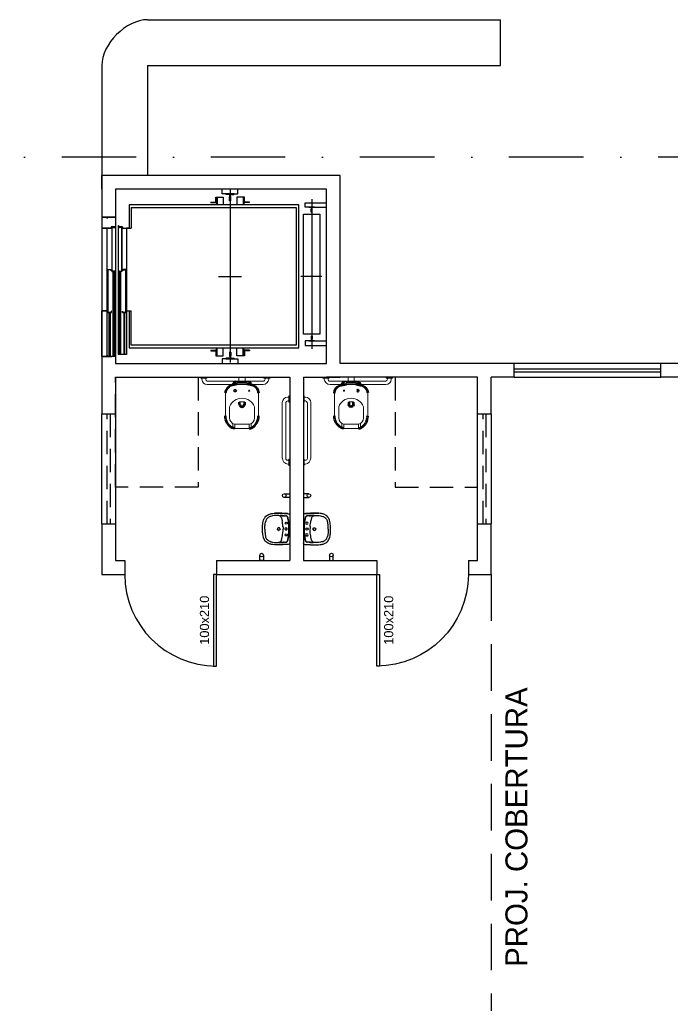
# Model space of a CAD drawing. Header units: centimetres. Extents: x 0 to 1084401, y -139216 to 99734.
# Drawn here: x 904882 to 905595, y 10867 to 11942 of the extents above; entities that cross this region are included whole.
import ezdxf
from ezdxf.enums import TextEntityAlignment as Align

# ---------------------------------------------------------------- set-up
doc = ezdxf.new("R2010")
doc.units = ezdxf.units.CM
doc.header["$LTSCALE"] = 4
for name, pattern in [('DASHDOT', [25.4, 12.7, -6.35, 0, -6.35]), ('DASHED2', [9.525, 6.35, -3.175]), ('HIDDENX2', [19.05, 12.7, -6.35]), ('LTYPE_4', [112.5, 56.25, -56.25]), ('LTYPE_6', [168.75, 112.5, -28.125, 0, -28.125])]:
    doc.linetypes.add(name, pattern=pattern)
for name, color, linetype in [('0.1', 1, 'Continuous'), ('0.2', 2, 'Continuous'), ('0.6', 6, 'Continuous'), ('02-CONT', 2, 'Continuous'), ('08', 8, 'Continuous'), ('B-CORTE', 4, 'DASHDOT'), ('C-TEXTO-02', 2, 'Continuous'), ('PDF1_PH - Metal', 253, 'Continuous'), ('PROJEÇÕES', 1, 'DASHED2')]:
    doc.layers.add(name, color=color, linetype=linetype)
doc.layers.add('PDF1_PH - Alv Construir', color=6, linetype='Continuous', lineweight=40)
doc.styles.add('2mm 1-50', font='arial.ttf', dxfattribs={"height": 0.1})
doc.styles.add('Símbolos', font='ERASLGHT.TTF')

# ---------------------------------------------------------------- blocks, each defined once
blk = doc.blocks.new('1_00e')
blk.add_lwpolyline([(-28.4, -52.3), (-25.4, -52.3), (-25.4, 47.7), (-28.4, 47.7)], close=True)
at = {"color": 1}
blk.add_arc((-28.4, -52.3), 100, 0, 90, dxfattribs=at)
blk = doc.blocks.new('Barra 3')
at = {"layer": 'PDF1_PH - Metal', "lineweight": 9}
for points in [[(19245.1, 25719.8), (19252, 25719.8), (19252, 25719), (19245.1, 25719)], [(19315, 25719.8), (19321.9, 25719.8), (19321.9, 25719), (19315, 25719)]]:
    blk.add_lwpolyline(points, close=True, dxfattribs=at)
for points in [[(19246.4, 25717.7), (19246.4, 25719)], [(19250.7, 25717.7), (19250.7, 25719)], [(19252.9, 25715.5), (19314.6, 25715.5)], [(19316.3, 25717.7), (19316.3, 25719)], [(19320.6, 25717.7), (19320.6, 25719)], [(19252.9, 25711.7), (19314.6, 25711.7)]]:
    blk.add_lwpolyline(points, dxfattribs=at)
for centre, radius, start, end in [((19253.4, 25718.8), 7.08, 188.6936, 267.1299), ((19253, 25717.8), 2.3, 183.7735, 266.2236), ((19314.4, 25717.9), 6.22, 270.0361, 357.9477), ((19314, 25717.8), 2.29, 284.5016, 358.1815)]:
    blk.add_arc(centre, radius, start, end, dxfattribs=at)
blk = doc.blocks.new('bacia sanit')
at = {"layer": 'PDF1_PH - Metal', "lineweight": 9}
for points in [[(16873.7, 24771.4), (16899, 24771.4)], [(16889.1, 24766.7), (16889.6, 24766.7), (16890, 24766.7), (16890.4, 24766.7), (16890.9, 24766.7), (16899.4, 24766.7), (16899.9, 24766.7), (16900.3, 24766.7), (16900.7, 24766.7), (16901.1, 24766.7), (16901.6, 24766.7)], [(16861.7, 24756.4), (16856.6, 24756.4)], [(16861.7, 24745.8), (16861.7, 24746.1), (16861.7, 24759.9), (16861.7, 24760.7)], [(16862.6, 24758.1), (16862.6, 24757.7), (16862.6, 24757.3), (16862.6, 24748.7), (16862.6, 24748.3), (16862.6, 24747.9)], [(16863, 24747.4), (16863, 24747.4), (16863.4, 24747.4), (16863.9, 24747.4), (16864.3, 24747.4), (16864.3, 24753), (16864.3, 24758.6), (16863.9, 24758.6), (16863.4, 24758.6), (16863, 24758.6)], [(16884.4, 24750.4), (16884, 24750.4), (16883.6, 24750.4), (16883.6, 24750.9), (16883.6, 24751.3), (16883.6, 24751.7), (16883.6, 24752.1), (16883.6, 24752.6), (16883.6, 24753), (16883.6, 24753.4), (16883.6, 24753.9), (16883.6, 24754.3), (16883.6, 24754.7), (16883.6, 24755.1), (16883.6, 24755.6), (16884, 24755.6), (16884, 24755.6)], [(16912.8, 24763.3), (16907.7, 24763.3)], [(16908.4, 24761.1), (16912.7, 24761.1), (16913.1, 24761.1)], [(16908.4, 24761.1), (16908.4, 24760.7), (16908.4, 24760.3), (16908.4, 24759.9), (16908.4, 24759.4), (16908.4, 24759), (16908.4, 24758.6), (16908.4, 24758.1), (16908.4, 24757.7), (16908.4, 24757.3), (16908.4, 24756.9), (16908.4, 24756.4)], [(16908.4, 24756.4), (16908.4, 24756), (16908.4, 24755.6), (16908.4, 24755.1), (16908.4, 24754.7), (16908.4, 24754.3), (16908.4, 24753.9), (16908.4, 24753.4), (16908.4, 24753), (16908.4, 24752.6), (16908.4, 24752.1), (16908.4, 24751.7), (16908.4, 24751.3), (16908.4, 24750.9), (16908.4, 24750)], [(16913.1, 24761.1), (16913.1, 24760.7), (16913.1, 24760.3), (16913.1, 24759.9), (16913.1, 24759.4), (16913.1, 24759), (16913.1, 24758.6), (16913.1, 24758.1), (16913.1, 24757.7), (16913.1, 24757.3), (16913.1, 24756.9), (16913.1, 24756.4), (16913.1, 24756), (16913.1, 24755.6), (16913.1, 24755.1), (16913.1, 24754.7), (16913.1, 24754.3), (16913.1, 24753.9), (16913.1, 24753.4), (16913.1, 24753), (16913.1, 24752.6), (16913.1, 24752.1), (16913.1, 24751.7), (16913.1, 24751.3), (16913.1, 24750.9), (16913.1, 24750.4), (16913.1, 24750), (16913.1, 24749.6), (16913.1, 24749.1), (16913.1, 24748.7), (16913.1, 24748.3), (16913.1, 24747.9), (16913.1, 24747.4), (16913.1, 24747), (16913.1, 24746.6), (16913.1, 24746.1), (16913.1, 24745.7), (16913.1, 24745.3), (16913.1, 24744.9)], [(16861.7, 24749.6), (16856.6, 24749.6)], [(16908.4, 24750), (16908.4, 24749.6), (16908.4, 24749.1), (16908.4, 24748.7), (16908.4, 24748.3), (16908.4, 24747.9), (16908.4, 24747.4), (16908.4, 24747), (16908.4, 24746.6), (16908.4, 24746.1), (16908.4, 24745.7), (16908.4, 24745.3), (16908.4, 24744.9)], [(16908.4, 24744.9), (16912.7, 24744.9), (16913.1, 24744.9)], [(16908.4, 24744.9), (16912.7, 24744.9), (16913.1, 24744.9)], [(16899, 24734.6), (16873.7, 24734.6)], [(16901.6, 24739.3), (16901.1, 24739.3), (16900.7, 24739.3), (16900.3, 24739.3), (16899.4, 24739.3), (16890.9, 24739.3), (16890.4, 24739.3), (16890, 24739.3), (16889.6, 24739.3), (16889.1, 24739.3)], [(16912.8, 24742.7), (16907.6, 24742.7)]]:
    blk.add_lwpolyline(points, dxfattribs=at)
at = {"layer": 'PDF1_PH - Metal', "lineweight": 211}
for points in [[(16913.1, 24761.1, 0.086524), (16912.6, 24763.9, 0.264906), (16899, 24771.4)], [(16913.1, 24744.9, -0.086524), (16912.6, 24742.1, -0.264906), (16899, 24734.6)]]:
    blk.add_lwpolyline(points, format="xyb", dxfattribs=at)
blk.add_lwpolyline([(16889.1, 24753), (16889.1, 24753), (16889.1, 24753)], dxfattribs=at)
at = {"layer": 'PDF1_PH - Metal', "lineweight": 9}
blk.add_circle((16871.4, 24760.9), 0.643, dxfattribs=at)
at = {"layer": 'PDF1_PH - Metal', "lineweight": 211}
blk.add_circle((16871.4, 24745.5), 0.643, dxfattribs=at)
for centre, radius, start, end in [((16890.8, 24757.2), 26.5, 161.0139, 177.0973), ((16874, 24762.5), 8.95, 90.3217, 157.8056), ((16864.8, 24759.9), 3.2, 88.1661, 164.6032), ((16885.4, 26015.1), 1259.5, 269.9347, 270.0653), ((16886.5, 24753), 2.59, 275.8679, 84.1321), ((16864.8, 24746), 3.06, 177.2926, 274.2593), ((16892.2, 24749.6), 28, 184.427, 198.8013), ((16885.4, 23700.8), 1049.6, 89.9217, 90.0783), ((16875.2, 24744.9), 10.5, 204.627, 261.8049)]:
    blk.add_arc(centre, radius, start, end, dxfattribs=at)
at = {"layer": 'PDF1_PH - Metal', "lineweight": 9}
for centre, radius, start, end in [((16894.4, 24753), 14.7, 110.9822, 249.0178), ((16901.6, 24759.8), 6.91, 11.172, 90.6439), ((16863, 24758.1), 0.429, 90, 180), ((16863, 24747.9), 0.429, 180, 270), ((16901.6, 24746.2), 6.91, 269.3561, 348.828)]:
    blk.add_arc(centre, radius, start, end, dxfattribs=at)
blk = doc.blocks.new('L.51_P')
at = {"layer": '08'}
for p, q in [((-250, 0), (-249, 0)), ((-249, 0), (249, 0)), ((250, 0), (249, 0)), ((-262, -36), (-262, -36)), ((-259, -9), (-259, -9)), ((-226, -95), (-224, -63)), ((-226, -95), (-225, -95)), ((-225, -95), (-224, -63)), ((-189, -140), (-140, -129)), ((-161, -28), (-161, -28)), ((0, -12), (0, -12)), ((189, -140), (140, -129)), ((161, -28), (161, -28)), ((226, -95), (224, -63)), ((225, -95), (224, -63)), ((226, -95), (225, -95)), ((259, -9), (259, -9)), ((262, -36), (262, -36)), ((-269, -260), (-269, -260)), ((-216, -329), (-216, -329)), ((216, -329), (216, -329)), ((269, -260), (269, -260))]:
    blk.add_line(p, q, dxfattribs=at)
at = {"layer": '08', "ltscale": 27.502596}
for centre in [(-100, -59), (100, -59)]:
    blk.add_circle(centre, 19, dxfattribs=at)
at = {"layer": '08'}
for centre, radius, start, end in [((10, -800), 688, 94.616, 102.655), ((0, -61), 19, 90, 270), ((0, -61), 19, 270, 90), ((-10, -800), 688, 77.345, 85.384)]:
    blk.add_arc(centre, radius, start, end, dxfattribs=at)
for centre, major_axis, ratio, start_param, end_param in [((0, -187), (-22.5, 0.5), 0.991671, 5.253548, 5.29957), ((0, -187), (-22.5, 0.9), 0.992169, 5.255337, 5.27196), ((0, -187), (22.5, 0.5), 0.991671, 0.983616, 1.029637), ((0, -187), (22.5, 0.9), 0.992169, 1.011226, 1.027848), ((-178, -187), (-49.3, 11.1), 0.999971, 0.133525, 0.210872), ((-238, -179), (-7.5, 6.62), 0.993745, 3.733046, 3.862859), ((-237, -179), (8.41, 5.42), 0.98852, 5.563301, 5.699979), ((0, -187), (-22.7, 2), 0.992499, 0.072609, 0.200275), ((0, -187), (22.7, 2), 0.992499, 6.08291, 6.210576), ((178, -187), (49.3, 11.1), 0.999971, 6.072313, 6.14966)]:
    blk.add_ellipse(centre, major_axis=major_axis, ratio=ratio, start_param=start_param, end_param=end_param, dxfattribs=at)
for points, degree, knots in [([(-259, -9), (-259, -8), (-259, -7), (-258, -5), (-258, -4), (-256, -3), (-255, -2), (-254, -1), (-253, 0), (-251, 0), (-250, 0), (-250, 0)], 3, [0, 0, 0, 0, 0.279228, 0.279228, 0.609743, 0.609743, 0.933753, 0.933753, 1.252428, 1.252428, 1.448625, 1.448625, 1.448625, 1.448625]), ([(250, 0), (251, 0), (252, 0), (254, -1), (255, -1), (256, -3), (257, -3), (258, -5), (259, -6), (259, -8), (259, -8), (259, -9)], 3, [0, 0, 0, 0, 0.317814, 0.317814, 0.630623, 0.630623, 0.946539, 0.946539, 1.267049, 1.267049, 1.448529, 1.448529, 1.448529, 1.448529]), ([(-262, -36), (-262, -36), (-262, -37), (-262, -37), (-263, -40), (-263, -43), (-263, -45), (-263, -47), (-263, -48), (-263, -50), (-264, -53), (-264, -56), (-264, -59), (-265, -70), (-265, -80), (-266, -91), (-266, -102), (-267, -112), (-267, -123), (-267, -125), (-267, -128), (-268, -131), (-268, -133), (-268, -136), (-268, -138), (-268, -152), (-269, -166), (-269, -179), (-269, -183), (-269, -188), (-269, -192), (-270, -196), (-270, -200), (-270, -204), (-270, -221), (-270, -239), (-269, -257), (-269, -258), (-269, -259), (-269, -260)], 3, [171.986581, 171.986581, 171.986581, 171.986581, 172.747492, 172.747492, 172.747492, 184.841953, 184.841953, 184.841953, 191.474069, 191.474069, 191.474069, 204.41633, 204.41633, 204.41633, 249.640497, 249.640497, 249.640497, 294.864664, 294.864664, 294.864664, 305.912278, 305.912278, 305.912278, 316.959891, 316.959891, 316.959891, 374.321134, 374.321134, 374.321134, 391.68978, 391.68978, 391.68978, 408.14059, 408.14059, 408.14059, 482.929639, 482.929639, 482.929639, 486.839965, 486.839965, 486.839965, 486.839965]), ([(-269, -260), (-270, -239), (-270, -219), (-269, -173), (-268, -148), (-267, -104), (-266, -85), (-264, -60), (-264, -54), (-263, -46), (-263, -45), (-263, -42), (-263, -40), (-263, -38), (-262, -38), (-262, -37), (-262, -37), (-262, -36), (-262, -36), (-262, -36), (-262, -36), (-262, -36)], 3, [0, 0, 0, 0, 6.207574, 6.207574, 13.657131, 13.657131, 19.458927, 19.458927, 21.24929, 21.24929, 21.72619, 21.72619, 22.164181, 22.164181, 22.393053, 22.393053, 22.550017, 22.550017, 22.706555, 22.706555, 22.800287, 22.800287, 22.800287, 22.800287]), ([(-228, -173), (-228, -172), (-228, -172), (-228, -172), (-228, -171), (-228, -170), (-228, -169), (-228, -167), (-228, -164), (-228, -163), (-228, -160), (-228, -158), (-228, -157), (-228, -154), (-228, -151), (-228, -150), (-228, -148), (-228, -146), (-228, -146), (-228, -143), (-228, -141), (-228, -139), (-228, -135), (-228, -131), (-228, -129), (-227, -125), (-227, -121), (-227, -119), (-227, -113), (-226, -108), (-226, -105), (-226, -101), (-226, -97), (-226, -97), (-226, -96), (-226, -96), (-226, -95), (-226, -95), (-226, -95)], 5, [546.249188, 546.249188, 546.249188, 546.249188, 546.249188, 546.249188, 546.773913, 546.773913, 546.773913, 554.287654, 554.287654, 554.287654, 563.875311, 563.875311, 563.875311, 572.16967, 572.16967, 572.16967, 583.42676, 583.42676, 583.42676, 585.726164, 585.726164, 585.726164, 600.370766, 600.370766, 600.370766, 613.069318, 613.069318, 613.069318, 629.14404, 629.14404, 629.14404, 652.058764, 652.058764, 652.058764, 654.921465, 654.921465, 654.921465, 656.548424, 656.548424, 656.548424, 656.548424, 656.548424, 656.548424]), ([(-225, -95), (-226, -99), (-226, -103), (-226, -107), (-226, -111), (-227, -115), (-227, -119), (-227, -123), (-228, -127), (-228, -131), (-228, -134), (-228, -136), (-228, -139), (-228, -141), (-228, -142), (-228, -144)], 3, [161.339345, 161.339345, 161.339345, 161.339345, 177.77484, 177.77484, 177.77484, 195.119077, 195.119077, 195.119077, 212.353229, 212.353229, 212.353229, 223.772837, 223.772837, 223.772837, 230.426393, 230.426393, 230.426393, 230.426393]), ([(-228, -144), (-228, -145), (-228, -145), (-228, -146), (-228, -146), (-228, -146), (-228, -146), (-228, -148), (-228, -150), (-228, -152), (-228, -153), (-228, -154), (-228, -155), (-228, -157), (-228, -158), (-228, -160), (-228, -160), (-228, -160), (-228, -160)], 3, [0, 0, 0, 0, 2.396491, 2.396491, 2.396491, 3.195399, 3.195399, 3.195399, 10.963495, 10.963495, 10.963495, 15.609873, 15.609873, 15.609873, 22.232893, 22.232893, 22.232893, 22.470867, 22.470867, 22.470867, 22.470867]), ([(-228, -173), (-228, -172), (-228, -172), (-228, -172), (-228, -170), (-228, -167), (-228, -165), (-228, -162), (-228, -160)], 5, [-26.00391, -26.00391, -26.00391, -26.00391, -26.00391, -26.00391, -25.733695, -25.733695, -25.733695, -13.019576, -13.019576, -13.019576, -13.019576, -13.019576, -13.019576]), ([(-189, -140), (-196, -141), (-203, -144), (-208, -149), (-211, -151), (-213, -153), (-216, -156), (-216, -156), (-216, -156), (-216, -156), (-221, -163), (-225, -170), (-227, -178), (-227, -179), (-227, -179), (-227, -180)], 3, [18.593861, 18.593861, 18.593861, 18.593861, 48.620819, 48.620819, 48.620819, 61.987959, 61.987959, 61.987959, 63.593601, 63.593601, 63.593601, 96.318173, 96.318173, 96.318173, 99.127558, 99.127558, 99.127558, 99.127558]), ([(-224, -63), (-224, -58), (-222, -53), (-219, -48), (-217, -45), (-214, -42), (-210, -40), (-208, -38), (-204, -37), (-201, -36)], 3, [10.913289, 10.913289, 10.913289, 10.913289, 33.960328, 33.960328, 33.960328, 50.289489, 50.289489, 50.289489, 65.056953, 65.056953, 65.056953, 65.056953]), ([(-201, -36), (-205, -37), (-210, -39), (-214, -42), (-219, -47), (-222, -55), (-223, -57), (-224, -60), (-224, -63)], 5, [7.912422, 7.912422, 7.912422, 7.912422, 7.912422, 7.912422, 31.991346, 31.991346, 31.991346, 47.45316, 47.45316, 47.45316, 47.45316, 47.45316, 47.45316]), ([(0, -12), (-60, -12), (-120, -19), (-180, -31), (-187, -33), (-194, -34), (-201, -36)], 3, [460.253252, 460.253252, 460.253252, 460.253252, 715.762091, 715.762091, 715.762091, 745.806363, 745.806363, 745.806363, 745.806363]), ([(-201, -36), (-177, -30), (-152, -25), (-128, -21), (-94, -17), (-61, -14), (-52, -14), (-43, -13), (-34, -13)], 5, [234.918202, 234.918202, 234.918202, 234.918202, 234.918202, 234.918202, 410.549748, 410.549748, 410.549748, 473.914825, 473.914825, 473.914825, 473.914825, 473.914825, 473.914825]), ([(-45, -114), (-41, -114), (-37, -114), (-32, -113), (-28, -113), (-24, -113), (-20, -113), (-13, -112), (-7, -112), (0, -112)], 3, [388.454766, 388.454766, 388.454766, 388.454766, 406.384907, 406.384907, 406.384907, 424.400948, 424.400948, 424.400948, 452.696543, 452.696543, 452.696543, 452.696543]), ([(-34, -13), (-30, -13), (-26, -13), (-22, -13), (-15, -12), (-8, -12), (-2, -12), (-1, -12), (-1, -12), (0, -12)], 3, [59.347784, 59.347784, 59.347784, 59.347784, 76.617445, 76.617445, 76.617445, 106.129652, 106.129652, 106.129652, 108.418766, 108.418766, 108.418766, 108.418766]), ([(-12, -168), (-12, -168), (-12, -168), (-12, -168), (-12, -168), (-12, -168), (-12, -168), (-15, -170), (-18, -173), (-20, -175), (-21, -179), (-22, -183), (-22, -184), (-22, -185), (-22, -186), (-22, -186), (-22, -186), (-22, -186), (-22, -186), (-22, -186), (-22, -187)], 5, [23.677366, 23.677366, 23.677366, 23.677366, 23.677366, 23.677366, 23.697783, 23.697783, 23.697783, 25.117395, 25.117395, 25.117395, 50.594375, 50.594375, 50.594375, 58.007217, 58.007217, 58.007217, 58.536706, 58.536706, 58.536706, 59.055614, 59.055614, 59.055614, 59.055614, 59.055614, 59.055614]), ([(34, -13), (30, -13), (26, -13), (22, -13), (15, -12), (8, -12), (2, -12), (1, -12), (1, -12), (0, -12)], 3, [59.347784, 59.347784, 59.347784, 59.347784, 76.617445, 76.617445, 76.617445, 106.129652, 106.129652, 106.129652, 108.418717, 108.418717, 108.418717, 108.418717]), ([(0, -12), (60, -12), (120, -19), (180, -31), (187, -33), (194, -34), (201, -36)], 3, [460.253227, 460.253227, 460.253227, 460.253227, 715.76204, 715.76204, 715.76204, 745.806363, 745.806363, 745.806363, 745.806363]), ([(45, -114), (41, -114), (37, -114), (32, -113), (28, -113), (24, -113), (20, -113), (13, -112), (7, -112), (0, -112)], 3, [388.454766, 388.454766, 388.454766, 388.454766, 406.384907, 406.384907, 406.384907, 424.400948, 424.400948, 424.400948, 452.696543, 452.696543, 452.696543, 452.696543]), ([(12, -168), (12, -168), (12, -168), (12, -168), (12, -168), (12, -168), (12, -168), (15, -170), (18, -173), (20, -175), (21, -179), (22, -183), (22, -184), (22, -185), (22, -186), (22, -186), (22, -186), (22, -186), (22, -186), (22, -186), (22, -187)], 5, [23.677366, 23.677366, 23.677366, 23.677366, 23.677366, 23.677366, 23.697783, 23.697783, 23.697783, 25.117395, 25.117395, 25.117395, 50.594375, 50.594375, 50.594375, 58.007217, 58.007217, 58.007217, 58.536706, 58.536706, 58.536706, 59.055614, 59.055614, 59.055614, 59.055614, 59.055614, 59.055614]), ([(201, -36), (177, -30), (152, -25), (128, -21), (94, -17), (61, -14), (52, -14), (43, -13), (34, -13)], 5, [234.918202, 234.918202, 234.918202, 234.918202, 234.918202, 234.918202, 410.549748, 410.549748, 410.549748, 473.914825, 473.914825, 473.914825, 473.914825, 473.914825, 473.914825]), ([(189, -140), (196, -141), (203, -144), (208, -149), (211, -151), (213, -153), (216, -156), (216, -156), (216, -156), (216, -156), (221, -163), (225, -170), (227, -178), (227, -179), (227, -179), (227, -180)], 3, [18.593861, 18.593861, 18.593861, 18.593861, 48.620819, 48.620819, 48.620819, 61.987959, 61.987959, 61.987959, 63.593601, 63.593601, 63.593601, 96.318173, 96.318173, 96.318173, 99.127558, 99.127558, 99.127558, 99.127558]), ([(224, -63), (224, -58), (222, -53), (219, -48), (217, -45), (214, -42), (210, -40), (208, -38), (204, -37), (201, -36)], 3, [10.913289, 10.913289, 10.913289, 10.913289, 33.960328, 33.960328, 33.960328, 50.289489, 50.289489, 50.289489, 65.056953, 65.056953, 65.056953, 65.056953]), ([(201, -36), (206, -37), (211, -40), (215, -44), (217, -46), (218, -47), (219, -49), (222, -53), (224, -58), (224, -63)], 3, [7.912424, 7.912424, 7.912424, 7.912424, 25.178369, 25.178369, 25.178369, 31.991348, 31.991348, 31.991348, 47.45316, 47.45316, 47.45316, 47.45316]), ([(225, -95), (226, -99), (226, -103), (226, -107), (226, -111), (227, -115), (227, -119), (227, -123), (228, -127), (228, -131), (228, -134), (228, -136), (228, -139), (228, -141), (228, -142), (228, -144)], 3, [161.339345, 161.339345, 161.339345, 161.339345, 177.77484, 177.77484, 177.77484, 195.119077, 195.119077, 195.119077, 212.353229, 212.353229, 212.353229, 223.772837, 223.772837, 223.772837, 230.426393, 230.426393, 230.426393, 230.426393]), ([(228, -173), (228, -172), (228, -172), (228, -172), (228, -171), (228, -170), (228, -169), (228, -167), (228, -164), (228, -163), (228, -160), (228, -158), (228, -157), (228, -154), (228, -151), (228, -150), (228, -148), (228, -146), (228, -146), (228, -143), (228, -141), (228, -139), (228, -135), (228, -131), (228, -129), (227, -125), (227, -121), (227, -119), (227, -113), (226, -108), (226, -105), (226, -101), (226, -97), (226, -97), (226, -96), (226, -96), (226, -95), (226, -95), (226, -95)], 5, [546.249188, 546.249188, 546.249188, 546.249188, 546.249188, 546.249188, 546.773913, 546.773913, 546.773913, 554.287654, 554.287654, 554.287654, 563.875311, 563.875311, 563.875311, 572.16967, 572.16967, 572.16967, 583.42676, 583.42676, 583.42676, 585.726164, 585.726164, 585.726164, 600.370766, 600.370766, 600.370766, 613.069318, 613.069318, 613.069318, 629.14404, 629.14404, 629.14404, 652.058764, 652.058764, 652.058764, 654.921465, 654.921465, 654.921465, 656.548424, 656.548424, 656.548424, 656.548424, 656.548424, 656.548424]), ([(228, -144), (228, -145), (228, -145), (228, -146), (228, -146), (228, -146), (228, -146), (228, -148), (228, -150), (228, -152), (228, -153), (228, -154), (228, -155), (228, -157), (228, -158), (228, -160), (228, -160), (228, -160), (228, -160)], 3, [0, 0, 0, 0, 2.396491, 2.396491, 2.396491, 3.195399, 3.195399, 3.195399, 10.963495, 10.963495, 10.963495, 15.609873, 15.609873, 15.609873, 22.232893, 22.232893, 22.232893, 22.470867, 22.470867, 22.470867, 22.470867]), ([(228, -173), (228, -172), (228, -172), (228, -172), (228, -170), (228, -167), (228, -165), (228, -162), (228, -160)], 5, [-26.00391, -26.00391, -26.00391, -26.00391, -26.00391, -26.00391, -25.733695, -25.733695, -25.733695, -13.019576, -13.019576, -13.019576, -13.019576, -13.019576, -13.019576]), ([(262, -36), (262, -36), (262, -37), (262, -37), (263, -40), (263, -43), (263, -45), (263, -47), (263, -48), (263, -50), (264, -53), (264, -56), (264, -59), (265, -70), (265, -80), (266, -91), (266, -102), (267, -112), (267, -123), (267, -125), (267, -128), (268, -131), (268, -133), (268, -136), (268, -138), (268, -152), (269, -166), (269, -179), (269, -183), (269, -188), (269, -192), (270, -196), (270, -200), (270, -204), (270, -221), (270, -239), (269, -257), (269, -258), (269, -259), (269, -260)], 3, [171.986581, 171.986581, 171.986581, 171.986581, 172.747492, 172.747492, 172.747492, 184.841953, 184.841953, 184.841953, 191.474069, 191.474069, 191.474069, 204.41633, 204.41633, 204.41633, 249.640497, 249.640497, 249.640497, 294.864664, 294.864664, 294.864664, 305.912278, 305.912278, 305.912278, 316.959891, 316.959891, 316.959891, 374.321134, 374.321134, 374.321134, 391.68978, 391.68978, 391.68978, 408.14059, 408.14059, 408.14059, 482.929639, 482.929639, 482.929639, 486.839965, 486.839965, 486.839965, 486.839965]), ([(262, -36), (262, -36), (262, -36), (262, -36), (262, -36), (262, -37), (262, -37), (262, -37), (262, -37), (262, -38), (263, -39), (263, -40), (263, -40), (263, -42), (263, -43), (263, -47), (263, -49), (264, -58), (265, -65), (266, -86), (266, -101), (268, -141), (269, -168), (270, -216), (270, -238), (269, -260)], 3, [0.212871, 0.212871, 0.212871, 0.212871, 0.307715, 0.307715, 0.417994, 0.417994, 0.518366, 0.518366, 0.682318, 0.682318, 0.844684, 0.844684, 1.063629, 1.063629, 1.413977, 1.413977, 2.124866, 2.124866, 4.109013, 4.109013, 8.503951, 8.503951, 16.390189, 16.390189, 23.015496, 23.015496, 23.015496, 23.015496]), ([(-62, -461), (-92, -458), (-123, -454), (-171, -438), (-189, -430), (-214, -410), (-222, -401), (-236, -382), (-242, -373), (-251, -352), (-255, -341), (-260, -323), (-261, -316), (-263, -309)], 3, [0, 0, 0, 0, 9.188374, 9.188374, 15.03441, 15.03441, 18.713973, 18.713973, 21.993411, 21.993411, 25.540766, 25.540766, 27.624534, 27.624534, 27.624534, 27.624534]), ([(-228, -181), (-228, -181), (-228, -180), (-228, -180), (-228, -178), (-228, -177), (-228, -176), (-228, -175), (-228, -175), (-228, -174), (-228, -174), (-228, -173), (-228, -173), (-228, -173), (-228, -173), (-228, -173), (-228, -173), (-228, -173)], 5, [532.079054, 532.079054, 532.079054, 532.079054, 532.079054, 532.079054, 536.567488, 536.567488, 536.567488, 541.060364, 541.060364, 541.060364, 543.310398, 543.310398, 543.310398, 544.435445, 544.435445, 544.435445, 544.830456, 544.830456, 544.830456, 544.830456, 544.830456, 544.830456]), ([(-227, -179), (-227, -179), (-227, -179), (-227, -179), (-227, -179), (-227, -179), (-228, -179), (-228, -179), (-228, -179), (-228, -179), (-228, -179), (-228, -179), (-228, -179), (-228, -179), (-228, -179), (-228, -179), (-228, -179), (-228, -179), (-228, -179), (-228, -179), (-228, -179), (-228, -179), (-228, -179), (-228, -179), (-228, -179), (-228, -179), (-228, -179), (-228, -179), (-228, -179), (-228, -179), (-228, -179), (-228, -179), (-228, -179), (-228, -179), (-228, -179), (-228, -179), (-228, -179), (-228, -179), (-228, -179), (-228, -179), (-228, -179), (-228, -179), (-228, -179), (-228, -179), (-228, -179), (-228, -179)], 3, [86.606266, 86.606266, 86.606266, 86.606266, 87.728641, 87.728641, 87.728641, 90.455187, 90.455187, 90.455187, 92.379628, 92.379628, 92.379628, 93.341849, 93.341849, 93.341849, 93.82296, 93.82296, 93.82296, 94.063516, 94.063516, 94.063516, 94.304072, 94.304072, 94.304072, 94.448856, 94.448856, 94.448856, 94.726754, 94.726754, 94.726754, 94.86595, 94.86595, 94.86595, 95.005146, 95.005146, 95.005146, 95.521507, 95.521507, 95.521507, 95.779688, 95.779688, 95.779688, 95.976047, 95.976047, 95.976047, 96.037867, 96.037867, 96.037867, 96.037867]), ([(-228, -179), (-228, -179), (-228, -179), (-228, -180), (-228, -180), (-228, -180), (-228, -180), (-228, -180), (-228, -180), (-228, -181), (-228, -181), (-228, -181), (-228, -181), (-228, -181), (-228, -181), (-228, -181)], 3, [95.867328, 95.867328, 95.867328, 95.867328, 97.58866, 97.58866, 97.58866, 102.978619, 102.978619, 102.978619, 105.844941, 105.844941, 105.844941, 108.501415, 108.501415, 108.501415, 109.427734, 109.427734, 109.427734, 109.427734]), ([(-228, -182), (-228, -182), (-228, -182), (-228, -182), (-228, -182), (-228, -182), (-228, -181)], 3, [11.170476, 11.170476, 11.170476, 11.170476, 15.411887, 15.411887, 15.411887, 21.204547, 21.204547, 21.204547, 21.204547]), ([(-227, -181), (-228, -181), (-228, -181), (-228, -181), (-228, -181), (-228, -181), (-228, -181), (-228, -181), (-228, -181), (-228, -181), (-228, -181), (-228, -181), (-228, -181), (-228, -181), (-228, -181), (-228, -181), (-228, -181), (-228, -181), (-228, -181), (-228, -181), (-228, -181), (-228, -181), (-228, -181), (-228, -181), (-228, -181), (-228, -181), (-228, -181), (-228, -181)], 3, [86.606266, 86.606266, 86.606266, 86.606266, 91.112306, 91.112306, 91.112306, 94.304072, 94.304072, 94.304072, 94.448856, 94.448856, 94.448856, 94.726754, 94.726754, 94.726754, 95.005146, 95.005146, 95.005146, 95.521507, 95.521507, 95.521507, 95.779688, 95.779688, 95.779688, 95.976047, 95.976047, 95.976047, 96.03782, 96.03782, 96.03782, 96.03782]), ([(-228, -181), (-228, -181), (-228, -181), (-228, -181), (-228, -181), (-228, -181), (-228, -181), (-228, -181), (-228, -181), (-228, -181), (-228, -181), (-228, -181), (-228, -181), (-228, -181), (-228, -181), (-228, -181), (-228, -181), (-228, -181), (-228, -181), (-228, -181), (-228, -182), (-228, -182), (-228, -182), (-228, -182), (-228, -182)], 3, [0.000033, 0.000033, 0.000033, 0.000033, 1.898401, 1.898401, 1.898401, 2.370761, 2.370761, 2.370761, 3.823236, 3.823236, 3.823236, 5.758149, 5.758149, 5.758149, 9.592202, 9.592202, 9.592202, 9.856292, 9.856292, 9.856292, 15.276244, 15.276244, 15.276244, 18.99372, 18.99372, 18.99372, 18.99372]), ([(-227, -179), (-227, -180), (-227, -180), (-227, -180), (-227, -180), (-227, -180), (-227, -180), (-227, -180), (-227, -180), (-227, -180), (-227, -180), (-227, -180), (-227, -180), (-227, -180), (-227, -180), (-227, -180), (-227, -180), (-227, -180), (-227, -180), (-227, -180), (-227, -180), (-227, -180), (-227, -180), (-227, -180), (-227, -180)], 3, [0, 0, 0, 0, 0.1444645, 0.1444645, 0.1444645, 0.1538416, 0.1538416, 0.1538416, 0.2328101, 0.2328101, 0.2328101, 0.2720552, 0.2720552, 0.2720552, 0.294529, 0.294529, 0.294529, 0.3195248, 0.3195248, 0.3195248, 0.3450333, 0.3450333, 0.3450333, 0.3642456, 0.3642456, 0.3642456, 0.3642456]), ([(-227, -181), (-227, -181), (-227, -181), (-227, -181), (-227, -181), (-227, -181), (-227, -181), (-227, -181), (-227, -180), (-227, -180), (-227, -180), (-227, -180), (-227, -180), (-227, -180), (-227, -180), (-227, -180), (-227, -180), (-227, -180), (-227, -180)], 3, [0, 0, 0, 0, 3.948132, 3.948132, 3.948132, 6.907098, 6.907098, 6.907098, 9.485674, 9.485674, 9.485674, 10.686492, 10.686492, 10.686492, 11.887309, 11.887309, 11.887309, 12.708565, 12.708565, 12.708565, 12.708565]), ([(-216, -329), (-215, -331), (-215, -332), (-214, -334), (-213, -338), (-211, -343), (-209, -347), (-206, -353), (-202, -359), (-198, -365), (-195, -370), (-191, -375), (-186, -379), (-180, -385), (-173, -390), (-165, -395), (-159, -398), (-153, -401), (-146, -404), (-141, -406), (-136, -407), (-130, -409)], 3, [544.291877, 544.291877, 544.291877, 544.291877, 550.872534, 550.872534, 550.872534, 571.780058, 571.780058, 571.780058, 601.038921, 601.038921, 601.038921, 628.392297, 628.392297, 628.392297, 666.157842, 666.157842, 666.157842, 694.913085, 694.913085, 694.913085, 718.447591, 718.447591, 718.447591, 718.447591]), ([(-22, -189), (-22, -190), (-22, -190), (-22, -190), (-22, -194), (-20, -199), (-17, -202), (-16, -203), (-15, -203), (-15, -204), (-13, -206), (-10, -207), (-8, -208), (-5, -209), (-3, -209), (0, -209)], 3, [27.245857, 27.245857, 27.245857, 27.245857, 27.597992, 27.597992, 27.597992, 49.768775, 49.768775, 49.768775, 54.290067, 54.290067, 54.290067, 66.913295, 66.913295, 66.913295, 79.527914, 79.527914, 79.527914, 79.527914]), ([(22, -189), (22, -190), (22, -190), (22, -190), (22, -194), (20, -199), (17, -202), (16, -203), (15, -203), (15, -204), (13, -206), (10, -207), (8, -208), (5, -209), (3, -209), (0, -209)], 3, [27.245857, 27.245857, 27.245857, 27.245857, 27.597992, 27.597992, 27.597992, 49.768775, 49.768775, 49.768775, 54.290067, 54.290067, 54.290067, 66.913295, 66.913295, 66.913295, 79.528565, 79.528565, 79.528565, 79.528565]), ([(263, -309), (259, -326), (255, -343), (242, -373), (234, -386), (217, -407), (208, -415), (190, -428), (180, -433), (159, -442), (148, -446), (123, -453), (109, -455), (84, -459), (73, -460), (62, -461)], 3, [0, 0, 0, 0, 5.216879, 5.216879, 9.702198, 9.702198, 13.238129, 13.238129, 16.51865, 16.51865, 20.081508, 20.081508, 24.355161, 24.355161, 27.647025, 27.647025, 27.647025, 27.647025]), ([(216, -329), (215, -331), (215, -332), (214, -334), (213, -338), (211, -343), (209, -347), (206, -353), (202, -359), (198, -365), (195, -370), (191, -375), (186, -379), (180, -385), (173, -390), (165, -395), (159, -398), (153, -401), (146, -404), (141, -406), (136, -407), (130, -409)], 3, [544.291877, 544.291877, 544.291877, 544.291877, 550.872534, 550.872534, 550.872534, 571.780058, 571.780058, 571.780058, 601.038921, 601.038921, 601.038921, 628.392297, 628.392297, 628.392297, 666.157842, 666.157842, 666.157842, 694.913085, 694.913085, 694.913085, 718.447591, 718.447591, 718.447591, 718.447591]), ([(225, -291), (227, -274), (229, -256), (229, -223), (229, -207), (229, -191)], 3, [0.000002, 0.000002, 0.000002, 0.000002, 5.212146, 5.212146, 10.015536, 10.015536, 10.015536, 10.015536]), ([(227, -181), (227, -181), (227, -181), (227, -181), (227, -181), (227, -181), (227, -181), (227, -181), (227, -180), (227, -180), (227, -180), (227, -180), (227, -180), (227, -180), (227, -180), (227, -180), (227, -180), (227, -180), (227, -180)], 3, [0, 0, 0, 0, 3.948132, 3.948132, 3.948132, 6.907098, 6.907098, 6.907098, 9.485674, 9.485674, 9.485674, 10.686492, 10.686492, 10.686492, 11.887309, 11.887309, 11.887309, 12.708565, 12.708565, 12.708565, 12.708565]), ([(227, -181), (228, -181), (228, -181), (228, -181), (228, -181), (228, -181), (228, -181), (228, -181), (228, -181), (228, -181), (228, -181), (228, -181), (228, -181), (228, -181), (228, -181), (228, -181), (228, -181), (228, -181), (228, -181), (228, -181), (228, -181), (228, -181), (228, -181), (228, -181), (228, -181), (228, -181), (228, -181), (228, -181)], 3, [86.606266, 86.606266, 86.606266, 86.606266, 91.112306, 91.112306, 91.112306, 94.304072, 94.304072, 94.304072, 94.448856, 94.448856, 94.448856, 94.726754, 94.726754, 94.726754, 95.005146, 95.005146, 95.005146, 95.521507, 95.521507, 95.521507, 95.779688, 95.779688, 95.779688, 95.976047, 95.976047, 95.976047, 96.03782, 96.03782, 96.03782, 96.03782]), ([(228, -181), (228, -181), (228, -180), (228, -180), (228, -178), (228, -177), (228, -176), (228, -175), (228, -175), (228, -174), (228, -174), (228, -173), (228, -173), (228, -173), (228, -173), (228, -173), (228, -173), (228, -173)], 5, [532.079054, 532.079054, 532.079054, 532.079054, 532.079054, 532.079054, 536.567488, 536.567488, 536.567488, 541.060364, 541.060364, 541.060364, 543.310398, 543.310398, 543.310398, 544.435445, 544.435445, 544.435445, 544.830456, 544.830456, 544.830456, 544.830456, 544.830456, 544.830456]), ([(228, -182), (228, -182), (228, -182), (228, -182), (228, -182), (228, -182), (228, -181)], 3, [11.170476, 11.170476, 11.170476, 11.170476, 15.411887, 15.411887, 15.411887, 21.204547, 21.204547, 21.204547, 21.204547]), ([(228, -181), (228, -181), (228, -181), (228, -181), (228, -181), (228, -181), (228, -181), (228, -181), (228, -181), (228, -181), (228, -181), (228, -181), (228, -181), (228, -181), (228, -181), (228, -181), (228, -181), (228, -181), (228, -181), (228, -181), (228, -182), (228, -182), (228, -182), (228, -182), (228, -182)], 3, [0.000033, 0.000033, 0.000033, 0.000033, 1.898401, 1.898401, 1.898401, 2.370761, 2.370761, 2.370761, 3.823236, 3.823236, 3.823236, 5.758149, 5.758149, 5.758149, 9.592202, 9.592202, 9.592202, 9.856292, 9.856292, 9.856292, 15.276244, 15.276244, 15.276244, 18.99372, 18.99372, 18.99372, 18.99372]), ([(-63, -420), (-71, -420), (-79, -419), (-87, -418), (-95, -416), (-103, -415), (-110, -414), (-117, -412), (-124, -411), (-130, -409)], 3, [54.852513, 54.852513, 54.852513, 54.852513, 88.476523, 88.476523, 88.476523, 122.168155, 122.168155, 122.168155, 151.102791, 151.102791, 151.102791, 151.102791]), ([(-50, -422), (-53, -421), (-55, -421), (-58, -421), (-61, -421), (-63, -420), (-63, -420), (-63, -420), (-63, -420)], 5, [11.184117, 11.184117, 11.184117, 11.184117, 11.184117, 11.184117, 30.072391, 30.072391, 30.072391, 30.457117, 30.457117, 30.457117, 30.457117, 30.457117, 30.457117]), ([(0, -424), (-15, -424), (-31, -423), (-46, -422), (-47, -422), (-49, -422), (-50, -422)], 3, [0, 0, 0, 0, 65.317681, 65.317681, 65.317681, 70.958525, 70.958525, 70.958525, 70.958525]), ([(0, -424), (15, -424), (31, -423), (46, -422), (47, -422), (49, -422), (50, -422)], 3, [0, 0, 0, 0, 65.317681, 65.317681, 65.317681, 70.958525, 70.958525, 70.958525, 70.958525]), ([(50, -422), (53, -421), (55, -421), (58, -421), (61, -421), (63, -420), (63, -420), (63, -420), (63, -420)], 5, [11.184117, 11.184117, 11.184117, 11.184117, 11.184117, 11.184117, 30.072391, 30.072391, 30.072391, 30.457117, 30.457117, 30.457117, 30.457117, 30.457117, 30.457117]), ([(63, -420), (71, -420), (79, -419), (87, -418), (95, -416), (103, -415), (110, -414), (117, -412), (124, -411), (130, -409)], 3, [54.852513, 54.852513, 54.852513, 54.852513, 88.476523, 88.476523, 88.476523, 122.168155, 122.168155, 122.168155, 151.102791, 151.102791, 151.102791, 151.102791])]:
    blk.add_open_spline(points, degree=degree, knots=knots, dxfattribs=at)
for points, degree in [([(-262, -36), (-262, -28), (-261, -20), (-260, -11)], 3), ([(-260, -11), (-260, -10), (-259, -10), (-259, -9)], 3), ([(-224, -63), (-224, -63), (-224, -63), (-224, -63), (-224, -63), (-224, -63)], 5), ([(-201, -36), (-201, -36), (-201, -36), (-201, -36)], 3), ([(0, -164), (-4, -164), (-8, -165), (-11, -167)], 3), ([(0, -164), (4, -164), (8, -165), (11, -167)], 3), ([(201, -36), (201, -36), (201, -36), (201, -36)], 3), ([(224, -63), (224, -63), (224, -63), (224, -63), (224, -63), (224, -63)], 5), ([(259, -9), (259, -10), (260, -10), (260, -11)], 3), ([(260, -11), (261, -20), (262, -28), (262, -36)], 3), ([(-263, -309), (-266, -293), (-268, -276), (-269, -260)], 3), ([(-229, -191), (-229, -224), (-230, -258), (-225, -291)], 3), ([(-229, -186), (-229, -187), (-229, -188), (-229, -189), (-229, -190), (-229, -191)], 5), ([(-225, -291), (-223, -304), (-220, -317), (-216, -329)], 3), ([(216, -329), (220, -317), (223, -304), (225, -291)], 3), ([(229, -186), (229, -187), (229, -188), (229, -189), (229, -190), (229, -191)], 5), ([(269, -260), (268, -276), (266, -293), (263, -309)], 3), ([(0, -464), (-21, -464), (-41, -463), (-62, -461)], 3), ([(62, -461), (41, -463), (21, -464), (0, -464)], 3)]:
    blk.add_open_spline(points, degree=degree, dxfattribs=at)

msp = doc.modelspace()

# ---------------------------------------------------------------- linework, layer by layer
at = {"layer": '0.1'}
msp.add_line((904972.002, 11726.056), (904972.002, 11574.056), dxfattribs=at)
at = {"layer": '0.1', "linetype": 'DASHED2'}
for p, q in [((904978.002, 11391.556), (904978.002, 11511.556)), ((904981.002, 11511.556), (904981.002, 11391.556)), ((905388.002, 11391.556), (905388.002, 11511.556)), ((905391.002, 11511.556), (905391.002, 11391.556))]:
    msp.add_line(p, q, dxfattribs=at)
at = {"layer": '0.1', "linetype": 'HIDDENX2'}
msp.add_line((905397.002, 11336.556), (905397.002, 10807.013), dxfattribs=at)
at = {"layer": '0.2'}
for p, q in [((905407.002, 11891.556), (905407.002, 11941.556)), ((904972.002, 11891.556), (904972.002, 11771.556)), ((905022.002, 11891.556), (905022.002, 11771.556)), ((905582.002, 11566.556), (905422.002, 11566.556)), ((905582.002, 11560.556), (905422.002, 11560.556)), ((905422.002, 11557.556), (905582.002, 11557.556)), ((905422.002, 11551.556), (905582.002, 11551.556))]:
    msp.add_line(p, q, dxfattribs=at)
for points in [[(905022.002, 11941.556), (905407.002, 11941.556)], [(905022.002, 11891.556), (905407.002, 11891.556)]]:
    msp.add_lwpolyline(points, dxfattribs=at)
msp.add_open_spline([(905022.002, 11941.556), (904998.432, 11941.556), (904972.002, 11915.127), (904972.002, 11891.556)], degree=3, dxfattribs=at)
at = {"layer": '0.6'}
for p, q in [((904987.002, 11726.056), (904972.002, 11726.056)), ((904987.002, 11574.056), (904972.002, 11574.056)), ((905422.002, 11551.556), (905422.002, 11566.556)), ((905582.002, 11551.556), (905582.002, 11566.556)), ((904972.002, 11511.556), (904987.002, 11511.556)), ((904972.002, 11391.556), (904972.002, 11511.556)), ((904987.002, 11511.556), (904987.002, 11391.556)), ((905382.002, 11511.556), (905397.002, 11511.556)), ((905382.002, 11391.556), (905382.002, 11511.556)), ((905397.002, 11511.556), (905397.002, 11391.556)), ((904972.002, 11391.556), (904987.002, 11391.556)), ((905382.002, 11391.556), (905397.002, 11391.556)), ((904997.002, 11351.556), (904997.002, 11336.556)), ((905097.002, 11351.556), (905097.002, 11336.556)), ((905272.002, 11351.556), (905272.002, 11336.556)), ((905372.002, 11351.556), (905372.002, 11336.556))]:
    msp.add_line(p, q, dxfattribs=at)
for points in [[(904972.002, 11771.556), (904972.002, 11726.056)], [(905232.002, 11566.556), (905232.002, 11771.556), (904972.002, 11771.556)], [(904972.002, 11756.556), (904972.002, 11771.556)], [(904987.002, 11574.056), (904987.002, 11566.556), (905217.002, 11566.556), (905217.002, 11756.556), (904987.002, 11756.556), (904987.002, 11726.056)], [(904972.002, 11574.056), (904972.002, 11551.556)], [(904972.002, 11566.556), (904972.002, 11511.556)], [(905422.002, 11566.556), (905232.002, 11566.556)], [(905607.002, 11566.556), (905582.002, 11566.556)], [(904987.002, 11551.556), (905177.002, 11551.556)], [(904987.002, 11551.556), (904987.002, 11511.556)], [(905177.002, 11551.556), (905177.002, 11351.556)], [(905192.002, 11551.556), (905232.002, 11551.556)], [(905192.002, 11551.556), (905192.002, 11351.556), (905272.002, 11351.556)], [(905382.002, 11551.556), (905217.002, 11551.556)], [(905382.002, 11511.556), (905382.002, 11551.556)], [(905422.002, 11551.556), (905397.002, 11551.556)], [(905397.002, 11511.556), (905397.002, 11551.556)], [(905607.002, 11551.556), (905582.002, 11551.556)], [(904972.002, 11391.556), (904972.002, 11336.556), (904997.002, 11336.556)], [(904987.002, 11391.556), (904987.002, 11351.556), (904997.002, 11351.556)], [(905372.002, 11351.556), (905382.002, 11351.556), (905382.002, 11391.556)], [(905372.002, 11336.556), (905397.002, 11336.556), (905397.002, 11391.556)], [(905097.002, 11351.556), (905177.002, 11351.556)], [(905097.002, 11336.556), (905192.002, 11336.556)], [(905177.002, 11336.556), (905272.002, 11336.556)]]:
    msp.add_lwpolyline(points, dxfattribs=at)
at = {"layer": '08', "color": 253}
for p, q in [((905103.502, 11751.556), (905103.502, 11756.556)), ((905107.502, 11751.556), (905103.502, 11751.556)), ((905107.502, 11751.556), (905107.502, 11751.106)), ((905112.002, 11751.556), (905107.502, 11751.556)), ((905107.852, 11750.739), (905107.502, 11751.106)), ((905111.202, 11750.574), (905107.852, 11750.739)), ((905111.202, 11750.574), (905111.552, 11750.206)), ((905111.552, 11748.606), (905111.552, 11750.206)), ((905116.502, 11751.556), (905112.002, 11751.556)), ((905112.452, 11750.206), (905112.802, 11750.574)), ((905112.452, 11748.606), (905112.452, 11750.206)), ((905112.802, 11750.574), (905116.152, 11750.739)), ((905116.152, 11750.739), (905116.502, 11751.106)), ((905116.502, 11751.556), (905116.502, 11751.106)), ((905116.502, 11751.556), (905120.502, 11751.556)), ((905120.502, 11751.556), (905120.502, 11756.556)), ((905002.002, 11739.556), (905002.002, 11714.256)), ((905187.002, 11739.556), (905002.002, 11739.556)), ((905091.002, 11742.656), (905096.402, 11742.656)), ((905091.002, 11742.056), (905091.002, 11742.656)), ((905091.002, 11742.056), (905097.002, 11742.056)), ((905096.402, 11748.056), (905104.502, 11748.056)), ((905096.402, 11742.656), (905096.402, 11748.056)), ((905097.002, 11742.056), (905097.002, 11748.056)), ((905097.002, 11742.056), (905097.002, 11739.556)), ((905104.502, 11748.056), (905104.502, 11742.056)), ((905104.502, 11742.056), (905104.502, 11739.556)), ((905111.552, 11748.606), (905111.202, 11748.256)), ((905111.202, 11744.056), (905111.202, 11748.256)), ((905112.002, 11744.056), (905111.202, 11744.056)), ((905112.002, 11744.056), (905112.802, 11744.056)), ((905112.452, 11748.606), (905112.802, 11748.256)), ((905112.802, 11744.056), (905112.802, 11748.256)), ((905119.502, 11748.056), (905119.502, 11742.056)), ((905127.602, 11748.056), (905119.502, 11748.056)), ((905119.502, 11742.056), (905119.502, 11739.556)), ((905127.002, 11742.056), (905127.002, 11748.056)), ((905133.002, 11742.056), (905127.002, 11742.056)), ((905127.002, 11742.056), (905127.002, 11739.556)), ((905127.602, 11742.656), (905127.602, 11748.056)), ((905133.002, 11742.656), (905127.602, 11742.656)), ((905133.002, 11742.056), (905133.002, 11742.656)), ((905187.002, 11583.556), (905187.002, 11739.556)), ((905193.752, 11741.956), (905217.002, 11741.956)), ((905193.752, 11736.956), (905193.752, 11741.956)), ((905004.002, 11736.556), (905184.002, 11736.556)), ((905004.002, 11736.556), (905004.002, 11714.056)), ((905184.002, 11736.556), (905184.002, 11586.556)), ((905192.002, 11598.556), (905192.002, 11729.556)), ((905192.002, 11729.556), (905210.002, 11729.556)), ((905197.752, 11736.956), (905193.752, 11736.956)), ((905198.152, 11736.556), (905197.752, 11736.956)), ((905204.252, 11736.956), (905197.752, 11736.956)), ((905200.802, 11736.556), (905198.152, 11736.556)), ((905200.602, 11735.056), (905200.802, 11735.256)), ((905200.602, 11731.556), (905200.602, 11735.056)), ((905201.402, 11731.556), (905200.602, 11731.556)), ((905200.802, 11735.256), (905200.802, 11736.556)), ((905203.852, 11736.556), (905201.202, 11736.556)), ((905201.202, 11735.256), (905201.202, 11736.556)), ((905201.202, 11735.256), (905201.402, 11735.056)), ((905201.402, 11731.556), (905201.402, 11735.056)), ((905203.852, 11736.556), (905204.252, 11736.956)), ((905204.252, 11736.956), (905217.002, 11736.956)), ((905210.002, 11729.556), (905210.002, 11598.556)), ((904972.002, 11726.056), (904983.002, 11726.056)), ((904972.002, 11726.056), (904987.002, 11726.056)), ((904977.802, 11725.856), (904972.202, 11725.856)), ((904977.802, 11724.556), (904977.802, 11725.856)), ((904978.002, 11724.556), (904977.802, 11724.556)), ((904978.002, 11726.056), (904987.002, 11726.056)), ((904978.002, 11726.056), (904978.002, 11724.556)), ((904987.002, 11726.056), (904987.002, 11717.056)), ((904972.002, 11714.056), (904982.502, 11714.056)), ((904982.302, 11714.256), (904972.202, 11714.256)), ((904978.002, 11574.056), (904978.002, 11714.056)), ((904982.302, 11715.756), (904982.302, 11714.256)), ((904986.802, 11715.756), (904982.302, 11715.756)), ((904982.502, 11715.556), (904987.002, 11715.556)), ((904982.502, 11714.056), (904982.502, 11715.556)), ((904983.002, 11715.256), (904983.002, 11667.056)), ((904987.002, 11715.256), (904983.002, 11715.256)), ((904983.202, 11715.056), (904986.802, 11715.056)), ((904983.202, 11667.256), (904983.202, 11715.056)), ((904986.802, 11717.056), (904986.802, 11715.756)), ((904987.002, 11717.056), (904986.802, 11717.056)), ((904986.802, 11715.056), (904986.802, 11713.756)), ((904986.802, 11713.756), (904987.002, 11713.756)), ((904987.002, 11717.056), (904987.002, 11574.056)), ((904990.002, 11717.056), (904990.202, 11717.056)), ((904990.002, 11717.056), (904990.002, 11576.556)), ((904994.502, 11715.556), (904990.002, 11715.556)), ((904990.002, 11715.256), (904994.002, 11715.256)), ((904990.202, 11713.756), (904990.002, 11713.756)), ((904990.202, 11717.056), (904990.202, 11715.756)), ((904990.202, 11715.756), (904994.702, 11715.756)), ((904990.202, 11715.056), (904990.202, 11713.756)), ((904993.802, 11715.056), (904990.202, 11715.056)), ((904993.802, 11667.256), (904993.802, 11715.056)), ((904994.002, 11715.256), (904994.002, 11667.056)), ((904994.502, 11714.056), (904994.502, 11715.556)), ((904994.502, 11714.056), (904999.002, 11714.056)), ((904994.702, 11715.756), (904994.702, 11714.256)), ((904994.702, 11714.256), (904999.002, 11714.256)), ((905002.002, 11714.256), (904999.002, 11714.256)), ((904999.002, 11714.056), (904999.002, 11576.556)), ((904999.002, 11714.056), (905004.002, 11714.056)), ((904978.502, 11669.056), (904978.502, 11622.056)), ((904978.502, 11669.056), (904982.502, 11669.056)), ((904978.702, 11622.256), (904978.702, 11668.856)), ((904982.302, 11668.856), (904978.702, 11668.856)), ((904982.302, 11667.556), (904982.302, 11668.856)), ((904982.502, 11667.556), (904982.302, 11667.556)), ((904982.502, 11669.056), (904982.502, 11667.556)), ((904983.002, 11667.056), (904987.002, 11667.056)), ((904986.802, 11667.256), (904983.202, 11667.256)), ((904984.502, 11574.056), (904984.502, 11667.056)), ((904985.502, 11667.056), (904985.502, 11574.056)), ((904986.802, 11668.556), (904986.802, 11667.256)), ((904987.002, 11668.556), (904986.802, 11668.556)), ((904990.002, 11668.556), (904990.202, 11668.556)), ((904994.002, 11667.056), (904990.002, 11667.056)), ((904990.202, 11668.556), (904990.202, 11667.256)), ((904990.202, 11667.256), (904993.802, 11667.256)), ((904991.502, 11576.556), (904991.502, 11667.056)), ((904992.502, 11667.056), (904992.502, 11576.556)), ((904994.502, 11669.056), (904994.502, 11667.556)), ((904998.502, 11669.056), (904994.502, 11669.056)), ((904994.502, 11667.556), (904994.702, 11667.556)), ((904994.702, 11668.856), (904998.302, 11668.856)), ((904994.702, 11667.556), (904994.702, 11668.856)), ((904998.302, 11622.256), (904998.302, 11668.856)), ((904998.502, 11669.056), (904998.502, 11622.056)), ((904972.002, 11624.056), (904972.002, 11574.056)), ((904978.002, 11624.056), (904972.002, 11624.056)), ((904972.202, 11623.856), (904977.802, 11623.856)), ((904972.202, 11574.256), (904972.202, 11623.856)), ((904977.802, 11623.856), (904977.802, 11622.556)), ((904977.802, 11622.556), (904978.002, 11622.556)), ((904978.502, 11622.056), (904982.502, 11622.056)), ((904982.302, 11622.256), (904978.702, 11622.256)), ((904980.002, 11574.056), (904980.002, 11622.056)), ((904981.002, 11622.056), (904981.002, 11574.056)), ((904982.302, 11623.556), (904982.302, 11622.256)), ((904982.502, 11623.556), (904982.302, 11623.556)), ((904982.502, 11622.056), (904982.502, 11623.556)), ((904994.502, 11623.556), (904994.702, 11623.556)), ((904994.502, 11622.056), (904994.502, 11623.556)), ((904998.502, 11622.056), (904994.502, 11622.056)), ((904994.702, 11623.556), (904994.702, 11622.256)), ((904994.702, 11622.256), (904998.302, 11622.256)), ((904996.002, 11622.056), (904996.002, 11576.556)), ((904997.002, 11576.556), (904997.002, 11622.056)), ((904999.002, 11624.056), (905004.002, 11624.056)), ((904999.002, 11622.556), (904999.202, 11622.556)), ((904999.202, 11623.856), (905002.002, 11623.856)), ((904999.202, 11622.556), (904999.202, 11623.856)), ((905002.002, 11623.856), (905002.002, 11583.556)), ((905004.002, 11586.556), (905004.002, 11624.056)), ((905184.002, 11615.622), (905184.002, 11615.622)), ((905210.002, 11598.556), (905192.002, 11598.556)), ((905193.752, 11591.156), (905193.752, 11586.156)), ((905197.752, 11591.156), (905193.752, 11591.156)), ((905198.152, 11591.556), (905197.752, 11591.156)), ((905197.752, 11591.156), (905204.252, 11591.156)), ((905198.152, 11591.556), (905200.802, 11591.556)), ((905200.602, 11596.556), (905200.602, 11593.056)), ((905200.602, 11596.556), (905201.402, 11596.556)), ((905200.802, 11592.856), (905200.602, 11593.056)), ((905200.802, 11592.856), (905200.802, 11591.556)), ((905201.402, 11593.056), (905201.202, 11592.856)), ((905201.202, 11592.856), (905201.202, 11591.556)), ((905201.202, 11591.556), (905203.852, 11591.556)), ((905201.402, 11596.556), (905201.402, 11593.056)), ((905203.852, 11591.556), (905204.252, 11591.156)), ((905204.252, 11591.156), (905217.002, 11591.156)), ((905002.002, 11583.556), (905187.002, 11583.556)), ((905184.002, 11586.556), (905004.002, 11586.556)), ((905091.002, 11581.056), (905091.002, 11580.456)), ((905091.002, 11581.056), (905097.002, 11581.056)), ((905091.002, 11580.456), (905096.402, 11580.456)), ((905096.402, 11580.456), (905096.402, 11575.056)), ((905097.002, 11581.056), (905097.002, 11583.556)), ((905097.002, 11581.056), (905097.002, 11575.056)), ((905104.502, 11581.056), (905104.502, 11583.556)), ((905104.502, 11575.056), (905104.502, 11581.056)), ((905111.202, 11579.056), (905111.202, 11574.856)), ((905112.002, 11579.056), (905111.202, 11579.056)), ((905112.002, 11579.056), (905112.802, 11579.056)), ((905112.802, 11579.056), (905112.802, 11574.856)), ((905119.502, 11581.056), (905119.502, 11583.556)), ((905119.502, 11575.056), (905119.502, 11581.056)), ((905127.002, 11581.056), (905127.002, 11583.556)), ((905127.002, 11581.056), (905127.002, 11575.056)), ((905133.002, 11581.056), (905127.002, 11581.056)), ((905127.602, 11580.456), (905127.602, 11575.056)), ((905133.002, 11580.456), (905127.602, 11580.456)), ((905133.002, 11581.056), (905133.002, 11580.456)), ((905193.752, 11586.156), (905217.002, 11586.156)), ((904972.002, 11574.056), (904983.002, 11574.056)), ((904987.002, 11574.056), (904972.002, 11574.056)), ((904977.802, 11574.256), (904972.202, 11574.256)), ((904977.802, 11575.556), (904977.802, 11574.256)), ((904978.002, 11575.556), (904977.802, 11575.556)), ((904987.002, 11574.056), (904978.002, 11574.056)), ((904999.002, 11576.556), (904990.002, 11576.556)), ((905096.402, 11575.056), (905104.502, 11575.056)), ((905107.502, 11571.556), (905103.502, 11571.556)), ((905103.502, 11571.556), (905103.502, 11566.556)), ((905107.852, 11572.374), (905107.502, 11572.006)), ((905107.502, 11571.556), (905107.502, 11572.006)), ((905107.502, 11571.556), (905112.002, 11571.556)), ((905111.202, 11572.539), (905107.852, 11572.374)), ((905111.552, 11574.506), (905111.202, 11574.856)), ((905111.552, 11572.906), (905111.202, 11572.539)), ((905111.552, 11574.506), (905111.552, 11572.906)), ((905112.002, 11571.556), (905116.502, 11571.556)), ((905112.452, 11574.506), (905112.802, 11574.856)), ((905112.452, 11574.506), (905112.452, 11572.906)), ((905112.802, 11572.539), (905112.452, 11572.906)), ((905112.802, 11572.539), (905116.152, 11572.374)), ((905116.152, 11572.374), (905116.502, 11572.006)), ((905116.502, 11571.556), (905116.502, 11572.006)), ((905116.502, 11571.556), (905120.502, 11571.556)), ((905127.602, 11575.056), (905119.502, 11575.056)), ((905120.502, 11571.556), (905120.502, 11566.556))]:
    msp.add_line(p, q, dxfattribs=at)
at = {"layer": '08', "color": 253, "linetype": 'LTYPE_6'}
for p, q in [((905112.002, 11756.556), (905112.002, 11567.527)), ((905201.002, 11745.833), (905201.002, 11582.657)), ((905099.21, 11661.556), (905124.44, 11661.556)), ((905212.056, 11661.556), (905189.12, 11661.556))]:
    msp.add_line(p, q, dxfattribs=at)
at = {"layer": '08', "color": 253, "linetype": 'LTYPE_4'}
for p, q in [((905097.852, 11748.056), (905097.852, 11742.056)), ((905097.852, 11742.056), (905097.852, 11739.556)), ((905126.152, 11748.056), (905126.152, 11742.056)), ((905126.152, 11742.056), (905126.152, 11739.556)), ((905097.852, 11581.056), (905097.852, 11583.556)), ((905097.852, 11575.056), (905097.852, 11581.056)), ((905126.152, 11581.056), (905126.152, 11583.556)), ((905126.152, 11575.056), (905126.152, 11581.056))]:
    msp.add_line(p, q, dxfattribs=at)
at = {"layer": 'B-CORTE', "ltscale": 1.6}
msp.add_line((913793.213, 11791.695), (900484.867, 11791.695), dxfattribs=at)
at = {"layer": 'PDF1_PH - Metal'}
for points in [[(905171.003, 11424.471), (905177.002, 11424.471), (905177.002, 11420.471), (905171.003, 11420.471)], [(905198.001, 11424.471), (905192.002, 11424.471), (905192.002, 11420.471), (905198.001, 11420.471)], [(905148.469, 11357.555), (905148.469, 11351.556), (905144.469, 11351.556), (905144.469, 11357.555)], [(905220.535, 11357.555), (905220.535, 11351.556), (905224.535, 11351.556), (905224.535, 11357.555)]]:
    msp.add_lwpolyline(points, dxfattribs=at)
for centre in [(905171.003, 11422.471), (905198.001, 11422.471), (905146.469, 11357.555), (905222.535, 11357.555)]:
    msp.add_circle(centre, 2, dxfattribs=at)
at = {"layer": 'PROJEÇÕES', "color": 250}
for points in [[(905077.002, 11551.556), (905077.002, 11431.556), (904987.002, 11431.556), (904987.002, 11551.556)], [(905292.002, 11551.556), (905292.002, 11431.556), (905382.002, 11431.556), (905382.002, 11551.556)]]:
    msp.add_lwpolyline(points, close=True, dxfattribs=at)

# ---------------------------------------------------------------- block references
at = {"yscale": 0.06400000000000002, "zscale": 0.06400000000000002}
for p, xscale, rotation in [((905177.002, 11386.056), 0.06400000000000002, 270), ((905192.002, 11386.056), -0.06400000000000002, 90)]:
    msp.add_blockref('L.51_P', p, dxfattribs=dict(at, xscale=xscale, rotation=rotation))
at = {"layer": '02-CONT', "rotation": 180}
msp.add_blockref('1_00e', (905068.597, 11284.304), dxfattribs=at)
at = {"layer": '02-CONT', "xscale": -1, "rotation": 180}
msp.add_blockref('1_00e', (905300.407, 11284.304), dxfattribs=at)
at = {"layer": 'PDF1_PH - Alv Construir', "yscale": 0.9870452279999999, "zscale": 0.9870452279999999}
for p, xscale in [((924151.482, -13835.084, 77800), -0.9870452279999999), ((886217.522, -13835.084, 77800), 0.9870452279999999)]:
    msp.add_blockref('Barra 3', p, dxfattribs=dict(at, xscale=xscale))
at = {"layer": 'PDF1_PH - Alv Construir', "yscale": 0.9870452279999995, "zscale": 0.9870452279999995}
for name, p, xscale, rotation in [('bacia sanit', (880692.646, 28189.752), 0.9870452279999995, 270), ('bacia sanit', (929676.358, 28189.752), -0.9870452279999995, 90), ('Barra 3', (879790.361, -7540.293), -0.9870452279999995, 270), ('Barra 3', (930578.643, -7540.293), 0.9870452279999995, 90.00000000000001)]:
    msp.add_blockref(name, p, dxfattribs=dict(at, xscale=xscale, rotation=rotation))

# ---------------------------------------------------------------- texts
at = {"layer": '02-CONT', "style": '2mm 1-50'}
for p in [(905084.002, 11286.556), (905285.002, 11286.556)]:
    msp.add_text('100x210', height=10, rotation=90, dxfattribs=at).set_placement(p, align=Align.MIDDLE_CENTER)

# ---------------------------------------------------------------- next in the draw order: texts
at = {"layer": 'C-TEXTO-02', "insert": (905412.429, 10908.475), "char_height": 24, "width": 536.35929, "attachment_point": 1, "rotation": 90, "style": 'Símbolos', "bg_fill": 2}
msp.add_mtext('PROJ. COBERTURA', dxfattribs=at)

doc.saveas('drawing.dxf')
